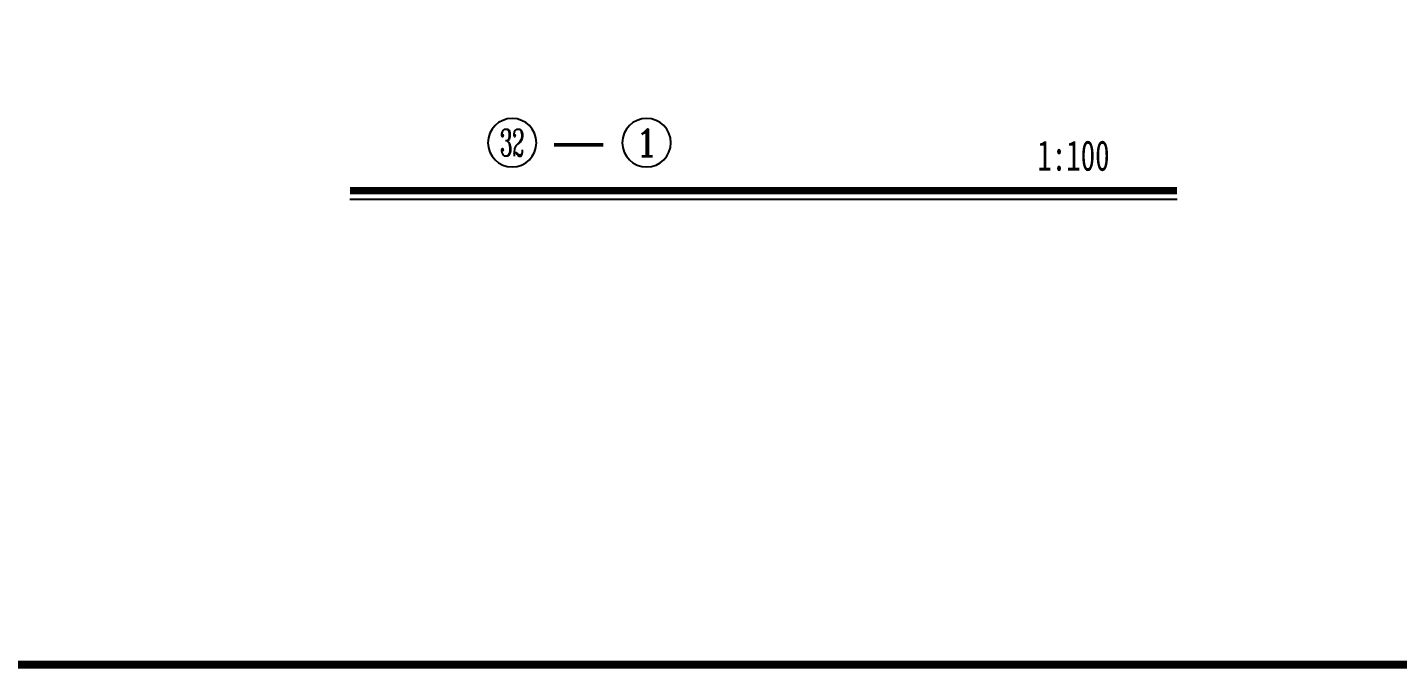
# Model space of a CAD drawing. Extents: x -726032 to 135930, y -151624 to 587044.
# Drawn here: x -402056 to -379477, y 278291 to 288860 of the extents above; entities that cross this region are included whole.
import ezdxf
from ezdxf.enums import TextEntityAlignment as Align

# ---------------------------------------------------------------- set-up
doc = ezdxf.new("R2010")
doc.units = 0
doc.header["$LTSCALE"] = 1000
doc.header["$MEASUREMENT"] = 0
doc.layers.get('0').update_dxf_attribs({"linetype": 'CONTINUOUS'})
for name, color, linetype in [('AXIS_TEXT', 7, 'CONTINUOUS'), ('PUB_TEXT', 142, 'CONTINUOUS'), ('PUB_TITLE', 1, 'CONTINUOUS')]:
    doc.layers.add(name, color=color, linetype=linetype)
doc.styles.add('-宋体', font='SimSun.ttf', dxfattribs={"width": 0.8})
doc.styles.add('COMPLEX', font='COMPLEX')

# ---------------------------------------------------------------- blocks, each defined once
blk = doc.blocks.new('_AXISO')
blk.add_circle((0, 0), 0.5)
at = {"layer": 'AXIS_TEXT', "style": 'COMPLEX', "width": 1.041667}
blk.add_attdef('A', text='', height=0.56, dxfattribs=at).set_placement((-0.25, -0.28), (0.25, -0.28), align=Align.FIT)

msp = doc.modelspace()

# ---------------------------------------------------------------- linework, layer by layer
at = {"layer": 'PUB_TEXT'}
msp.add_line((-396742.3, 286027.7), (-383109.7, 286027.7), dxfattribs=at)
for points, const_width in [([(-393381.2, 286926.5), (-392568.1, 286926.5)], 60), ([(-396742.3, 286169.6), (-383109.7, 286169.6)], 120)]:
    msp.add_lwpolyline(points, dxfattribs=dict(at, const_width=const_width))
at = {"layer": 'PUB_TITLE', "const_width": 130}
msp.add_lwpolyline([(-432268.1, 278355.6), (-339578.1, 278355.6), (-339578.1, 345285.7), (-432268.1, 345285.7)], close=True, dxfattribs=at)

# ---------------------------------------------------------------- block references
at = {"layer": 'PUB_TEXT'}
ref = msp.add_blockref('_AXISO', (-394067.3, 286959.3), dxfattribs=dict(at, xscale=-800, yscale=800, zscale=800))
ref.add_attrib('A', '32', dxfattribs={"layer": 'AXIS_TEXT', "height": 448, "style": 'COMPLEX', "width": 0.568182}).set_placement((-394267.3, 286735.3), (-393867.3, 286735.3), align=Align.FIT)
ref = msp.add_blockref('_AXISO', (-391853.3, 286959.3), dxfattribs=dict(at, xscale=-800, yscale=800, zscale=800))
ref.add_attrib('A', '1', dxfattribs={"layer": 'AXIS_TEXT', "height": 448, "style": 'COMPLEX', "width": 2.083333}).set_placement((-392053.3, 286735.3), (-391653.3, 286735.3), align=Align.FIT)

# ---------------------------------------------------------------- texts
at = {"layer": 'PUB_TEXT', "style": '-宋体', "width": 0.7}
msp.add_text('1:100', height=500, dxfattribs=at).set_placement((-385413.6, 286497.4))

doc.saveas('drawing.dxf')
